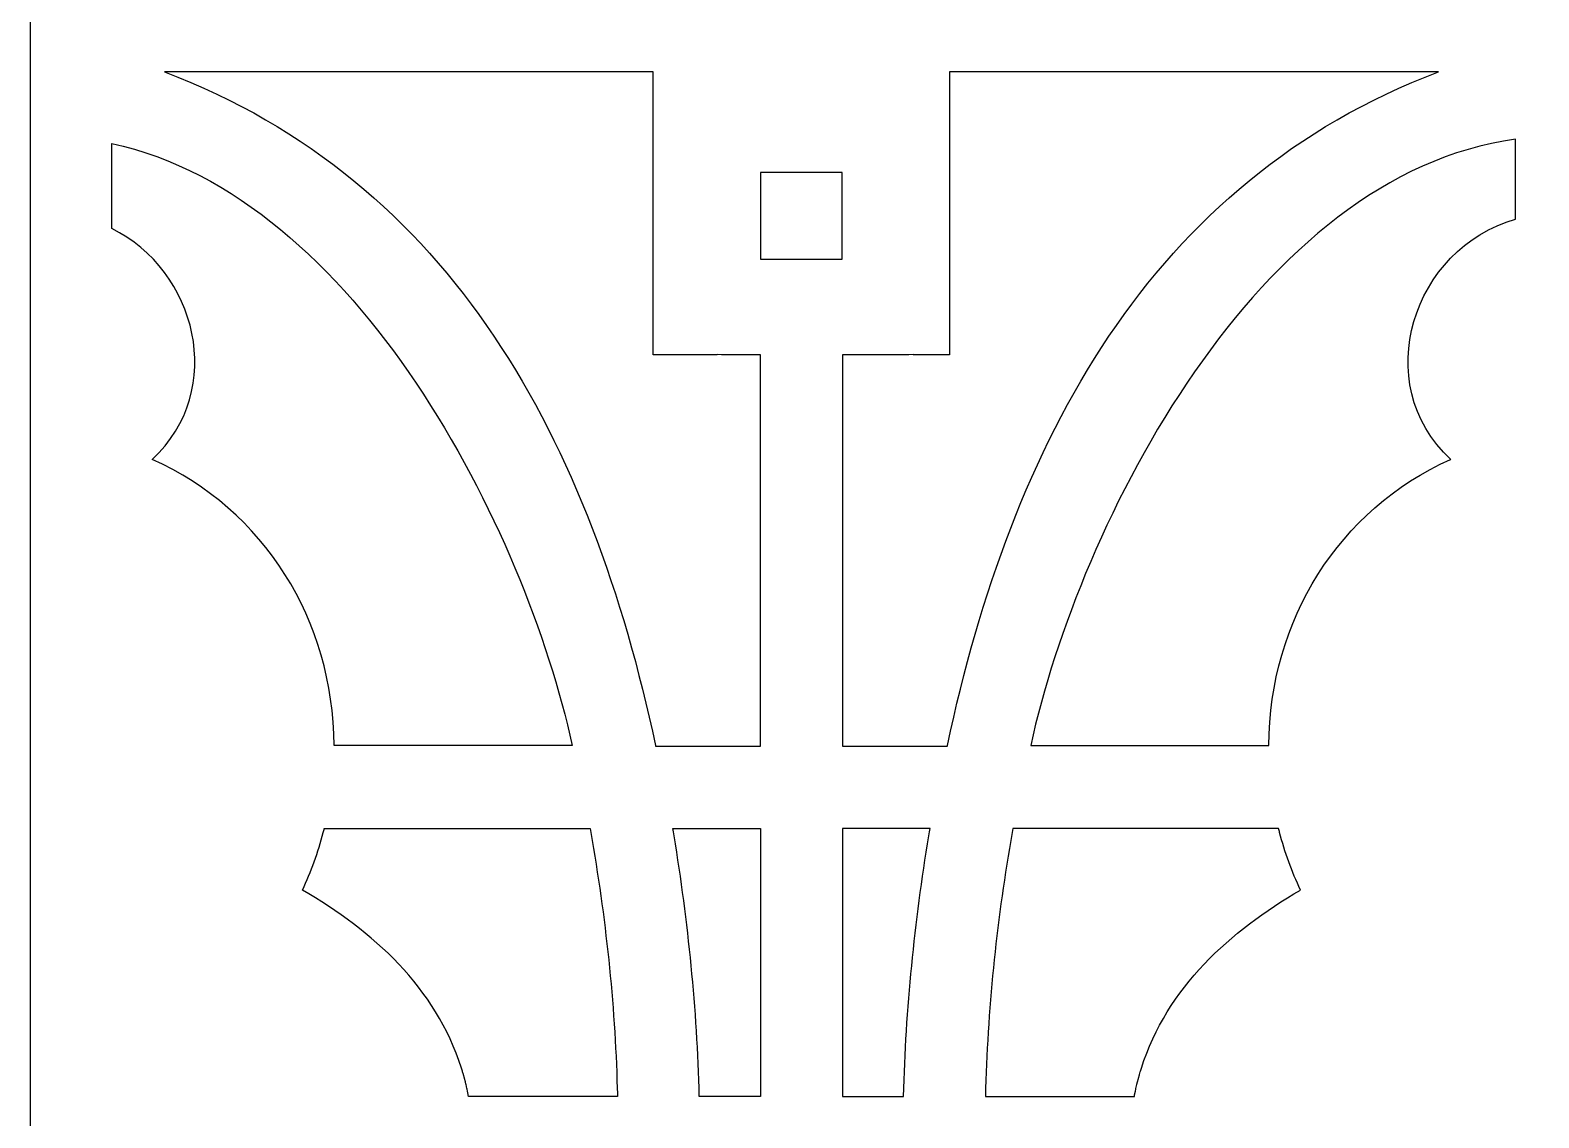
# Model space of a CAD drawing. Header units: centimetres. Extents: x -2.26 to 2.26, y -4.33 to 4.33.
# Drawn here: x -2.265 to -0.767, y -3.279 to -2.199 of the extents above; entities that cross this region are included whole.
import ezdxf

# ---------------------------------------------------------------- set-up
doc = ezdxf.new("R2010")
doc.units = ezdxf.units.CM
doc.header["$MEASUREMENT"] = 0
doc.layers.add('Layer 1', color=7, linetype='Continuous')

msp = doc.modelspace()

# ---------------------------------------------------------------- linework, layer by layer
at = {"layer": 'Layer 1', "color": 177}
for points, knots in [([(-2.26469, 4.33143), (-2.26469, 4.33143), (-2.18371, 4.33143), (-2.18371, 4.33143), (-2.18371, 4.33143), (-2.18371, 4.33143), (2.18371, 4.33143), (2.18371, 4.33143), (2.18371, 4.33143), (2.18371, 4.33143), (2.26469, 4.33143), (2.26469, 4.33143), (2.26469, 4.33143), (2.26469, 4.33143), (2.26469, 4.24955), (2.26469, 4.24955), (2.26469, 4.24955), (2.26469, 4.24955), (2.26469, -4.24954), (2.26469, -4.24954), (2.26469, -4.24954), (2.26469, -4.24954), (2.26469, -4.33143), (2.26469, -4.33143), (2.26469, -4.33143), (2.26469, -4.33143), (2.18371, -4.33143), (2.18371, -4.33143), (2.18371, -4.33143), (2.18371, -4.33143), (-2.18371, -4.33143), (-2.18371, -4.33143), (-2.18371, -4.33143), (-2.18371, -4.33143), (-2.26469, -4.33143), (-2.26469, -4.33143), (-2.26469, -4.33143), (-2.26469, -4.33143), (-2.26469, -4.24954), (-2.26469, -4.24954), (-2.26469, -4.24954), (-2.26469, -4.24954), (-2.26469, 4.24955), (-2.26469, 4.24955), (-2.26469, 4.24955), (-2.26469, 4.24955), (-2.26469, 4.33143), (-2.26469, 4.33143)], [0, 0, 0, 0, 0.0769231, 0.0769231, 0.0769231, 0.0769231, 0.1538462, 0.1538462, 0.1538462, 0.1538462, 0.2307692, 0.2307692, 0.2307692, 0.2307692, 0.3076923, 0.3076923, 0.3076923, 0.3076923, 0.3846154, 0.3846154, 0.3846154, 0.3846154, 0.4615385, 0.4615385, 0.4615385, 0.4615385, 0.5384615, 0.5384615, 0.5384615, 0.5384615, 0.6153846, 0.6153846, 0.6153846, 0.6153846, 0.6923077, 0.6923077, 0.6923077, 0.6923077, 0.7692308, 0.7692308, 0.7692308, 0.7692308, 0.8461538, 0.8461538, 0.8461538, 0.8461538, 1, 1, 1, 1]), ([(-2.13148, -2.24059), (-2.13148, -2.24059), (-1.64613, -2.24059), (-1.64613, -2.24059), (-1.64613, -2.24059), (-1.64613, -2.24059), (-1.64613, -2.52066), (-1.64613, -2.52066), (-1.64613, -2.52066), (-1.64613, -2.52066), (-1.64611, -2.52066), (-1.64611, -2.52066), (-1.64611, -2.52066), (-1.64611, -2.52066), (-1.64611, -2.52141), (-1.64611, -2.52141), (-1.64611, -2.52141), (-1.64611, -2.52141), (-1.64182, -2.52141), (-1.64182, -2.52141), (-1.64182, -2.52141), (-1.64182, -2.52141), (-1.64159, -2.52141), (-1.64159, -2.52141), (-1.64159, -2.52141), (-1.64159, -2.52141), (-1.63731, -2.5214), (-1.63731, -2.5214), (-1.63731, -2.5214), (-1.63731, -2.5214), (-1.63708, -2.5214), (-1.63708, -2.5214), (-1.63708, -2.5214), (-1.63708, -2.5214), (-1.6328, -2.52141), (-1.6328, -2.52141), (-1.6328, -2.52141), (-1.6328, -2.52141), (-1.63255, -2.52141), (-1.63255, -2.52141), (-1.63255, -2.52141), (-1.63255, -2.52141), (-1.62826, -2.52141), (-1.62826, -2.52141), (-1.62826, -2.52141), (-1.62826, -2.52141), (-1.62801, -2.52141), (-1.62801, -2.52141), (-1.62801, -2.52141), (-1.62801, -2.52141), (-1.62374, -2.52141), (-1.62374, -2.52141), (-1.62374, -2.52141), (-1.62374, -2.52141), (-1.6235, -2.52141), (-1.6235, -2.52141), (-1.6235, -2.52141), (-1.6235, -2.52141), (-1.61921, -2.52141), (-1.61921, -2.52141), (-1.61921, -2.52141), (-1.61921, -2.52141), (-1.61896, -2.52141), (-1.61896, -2.52141), (-1.61896, -2.52141), (-1.61896, -2.52141), (-1.61467, -2.52141), (-1.61467, -2.52141), (-1.61467, -2.52141), (-1.61467, -2.52141), (-1.61444, -2.52141), (-1.61444, -2.52141), (-1.61444, -2.52141), (-1.61444, -2.52141), (-1.61015, -2.52141), (-1.61015, -2.52141), (-1.61015, -2.52141), (-1.61015, -2.52141), (-1.60989, -2.52141), (-1.60989, -2.52141), (-1.60989, -2.52141), (-1.60989, -2.52141), (-1.60561, -2.52141), (-1.60561, -2.52141), (-1.60561, -2.52141), (-1.60561, -2.52141), (-1.60537, -2.52141), (-1.60537, -2.52141), (-1.60537, -2.52141), (-1.60537, -2.52141), (-1.6011, -2.52141), (-1.6011, -2.52141), (-1.6011, -2.52141), (-1.6011, -2.52141), (-1.60084, -2.52141), (-1.60084, -2.52141), (-1.60084, -2.52141), (-1.60084, -2.52141), (-1.59656, -2.52141), (-1.59656, -2.52141), (-1.59656, -2.52141), (-1.59656, -2.52141), (-1.59633, -2.52141), (-1.59633, -2.52141), (-1.59633, -2.52141), (-1.59633, -2.52141), (-1.59203, -2.52141), (-1.59203, -2.52141), (-1.59203, -2.52141), (-1.59203, -2.52141), (-1.59177, -2.52141), (-1.59177, -2.52141), (-1.59177, -2.52141), (-1.59177, -2.52141), (-1.58748, -2.52141), (-1.58748, -2.52141), (-1.58748, -2.52141), (-1.58748, -2.52141), (-1.58726, -2.52141), (-1.58726, -2.52141), (-1.58726, -2.52141), (-1.58726, -2.52141), (-1.58297, -2.52141), (-1.58297, -2.52141), (-1.58297, -2.52141), (-1.58297, -2.52141), (-1.58272, -2.52138), (-1.58272, -2.52138), (-1.58272, -2.52138), (-1.58272, -2.52138), (-1.57843, -2.52141), (-1.57843, -2.52141), (-1.57843, -2.52141), (-1.57843, -2.52141), (-1.5782, -2.52141), (-1.5782, -2.52141), (-1.5782, -2.52141), (-1.5782, -2.52141), (-1.57391, -2.52141), (-1.57391, -2.52141), (-1.57391, -2.52141), (-1.57391, -2.52141), (-1.57366, -2.52141), (-1.57366, -2.52141), (-1.57366, -2.52141), (-1.57366, -2.52141), (-1.56937, -2.52141), (-1.56937, -2.52141), (-1.56937, -2.52141), (-1.56937, -2.52141), (-1.56914, -2.52143), (-1.56914, -2.52143), (-1.56914, -2.52143), (-1.56914, -2.52143), (-1.56485, -2.52141), (-1.56485, -2.52141), (-1.56485, -2.52141), (-1.56485, -2.52141), (-1.56462, -2.52141), (-1.56462, -2.52141), (-1.56462, -2.52141), (-1.56462, -2.52141), (-1.56034, -2.52141), (-1.56034, -2.52141), (-1.56034, -2.52141), (-1.56034, -2.52141), (-1.5601, -2.52141), (-1.5601, -2.52141), (-1.5601, -2.52141), (-1.5601, -2.52141), (-1.55582, -2.52141), (-1.55582, -2.52141), (-1.55582, -2.52141), (-1.55582, -2.52141), (-1.55556, -2.52141), (-1.55556, -2.52141), (-1.55556, -2.52141), (-1.55556, -2.52141), (-1.55128, -2.52141), (-1.55128, -2.52141), (-1.55128, -2.52141), (-1.55128, -2.52141), (-1.55105, -2.52141), (-1.55105, -2.52141), (-1.55105, -2.52141), (-1.55105, -2.52141), (-1.54676, -2.52141), (-1.54676, -2.52141), (-1.54676, -2.52141), (-1.54676, -2.52141), (-1.54651, -2.52141), (-1.54651, -2.52141), (-1.54651, -2.52141), (-1.54651, -2.52141), (-1.5422, -2.52141), (-1.5422, -2.52141), (-1.5422, -2.52141), (-1.5422, -2.52141), (-1.54198, -2.5214), (-1.54198, -2.5214), (-1.54198, -2.5214), (-1.54198, -2.5214), (-1.53965, -2.52141), (-1.53965, -2.52141), (-1.53965, -2.52141), (-1.53965, -2.52141), (-1.53965, -2.90996), (-1.53965, -2.90996), (-1.53965, -2.90996), (-1.53965, -2.90996), (-1.64381, -2.90996), (-1.64381, -2.90996), (-1.64381, -2.90996), (-1.64381, -2.90996), (-1.64381, -2.90996), (-1.64381, -2.90996), (-1.64381, -2.90996), (-1.64381, -2.90996), (-1.64389, -2.90971), (-1.64389, -2.90971), (-1.64389, -2.90971), (-1.64389, -2.90971), (-1.64389, -2.90971), (-1.64389, -2.90971), (-1.64389, -2.90971), (-1.64389, -2.90971), (-1.64392, -2.90947), (-1.64392, -2.90947), (-1.64392, -2.90947), (-1.64392, -2.90947), (-1.64393, -2.90947), (-1.64393, -2.90947), (-1.64393, -2.90947), (-1.64393, -2.90947), (-1.644, -2.90922), (-1.644, -2.90922), (-1.644, -2.90922), (-1.70772, -2.60941), (-1.84525, -2.34909), (-2.13148, -2.24059)], [0, 0, 0, 0, 0.0163934, 0.0163934, 0.0163934, 0.0163934, 0.0327869, 0.0327869, 0.0327869, 0.0327869, 0.0491803, 0.0491803, 0.0491803, 0.0491803, 0.0655738, 0.0655738, 0.0655738, 0.0655738, 0.0819672, 0.0819672, 0.0819672, 0.0819672, 0.0983607, 0.0983607, 0.0983607, 0.0983607, 0.1147541, 0.1147541, 0.1147541, 0.1147541, 0.1311475, 0.1311475, 0.1311475, 0.1311475, 0.147541, 0.147541, 0.147541, 0.147541, 0.1639344, 0.1639344, 0.1639344, 0.1639344, 0.1803279, 0.1803279, 0.1803279, 0.1803279, 0.1967213, 0.1967213, 0.1967213, 0.1967213, 0.2131148, 0.2131148, 0.2131148, 0.2131148, 0.2295082, 0.2295082, 0.2295082, 0.2295082, 0.2459016, 0.2459016, 0.2459016, 0.2459016, 0.2622951, 0.2622951, 0.2622951, 0.2622951, 0.2786885, 0.2786885, 0.2786885, 0.2786885, 0.295082, 0.295082, 0.295082, 0.295082, 0.3114754, 0.3114754, 0.3114754, 0.3114754, 0.3278689, 0.3278689, 0.3278689, 0.3278689, 0.3442623, 0.3442623, 0.3442623, 0.3442623, 0.3606557, 0.3606557, 0.3606557, 0.3606557, 0.3770492, 0.3770492, 0.3770492, 0.3770492, 0.3934426, 0.3934426, 0.3934426, 0.3934426, 0.4098361, 0.4098361, 0.4098361, 0.4098361, 0.4262295, 0.4262295, 0.4262295, 0.4262295, 0.442623, 0.442623, 0.442623, 0.442623, 0.4590164, 0.4590164, 0.4590164, 0.4590164, 0.4754098, 0.4754098, 0.4754098, 0.4754098, 0.4918033, 0.4918033, 0.4918033, 0.4918033, 0.5081967, 0.5081967, 0.5081967, 0.5081967, 0.5245902, 0.5245902, 0.5245902, 0.5245902, 0.5409836, 0.5409836, 0.5409836, 0.5409836, 0.557377, 0.557377, 0.557377, 0.557377, 0.5737705, 0.5737705, 0.5737705, 0.5737705, 0.5901639, 0.5901639, 0.5901639, 0.5901639, 0.6065574, 0.6065574, 0.6065574, 0.6065574, 0.6229508, 0.6229508, 0.6229508, 0.6229508, 0.6393443, 0.6393443, 0.6393443, 0.6393443, 0.6557377, 0.6557377, 0.6557377, 0.6557377, 0.6721311, 0.6721311, 0.6721311, 0.6721311, 0.6885246, 0.6885246, 0.6885246, 0.6885246, 0.704918, 0.704918, 0.704918, 0.704918, 0.7213115, 0.7213115, 0.7213115, 0.7213115, 0.7377049, 0.7377049, 0.7377049, 0.7377049, 0.7540984, 0.7540984, 0.7540984, 0.7540984, 0.7704918, 0.7704918, 0.7704918, 0.7704918, 0.7868852, 0.7868852, 0.7868852, 0.7868852, 0.8032787, 0.8032787, 0.8032787, 0.8032787, 0.8196721, 0.8196721, 0.8196721, 0.8196721, 0.8360656, 0.8360656, 0.8360656, 0.8360656, 0.852459, 0.852459, 0.852459, 0.852459, 0.8688525, 0.8688525, 0.8688525, 0.8688525, 0.8852459, 0.8852459, 0.8852459, 0.8852459, 0.9016393, 0.9016393, 0.9016393, 0.9016393, 0.9180328, 0.9180328, 0.9180328, 0.9180328, 0.9344262, 0.9344262, 0.9344262, 0.9344262, 0.9508197, 0.9508197, 0.9508197, 0.9508197, 0.9672131, 0.9672131, 0.9672131, 0.9672131, 1, 1, 1, 1]), ([(-1.45845, -2.52141), (-1.45845, -2.52141), (-1.45617, -2.52141), (-1.45617, -2.52141), (-1.45617, -2.52141), (-1.45617, -2.52141), (-1.45591, -2.52141), (-1.45591, -2.52141), (-1.45591, -2.52141), (-1.45591, -2.52141), (-1.45163, -2.52143), (-1.45163, -2.52143), (-1.45163, -2.52143), (-1.45163, -2.52143), (-1.45139, -2.52143), (-1.45139, -2.52143), (-1.45139, -2.52143), (-1.45139, -2.52143), (-1.44711, -2.52141), (-1.44711, -2.52141), (-1.44711, -2.52141), (-1.44711, -2.52141), (-1.44685, -2.52141), (-1.44685, -2.52141), (-1.44685, -2.52141), (-1.44685, -2.52141), (-1.44256, -2.52141), (-1.44256, -2.52141), (-1.44256, -2.52141), (-1.44256, -2.52141), (-1.44233, -2.52141), (-1.44233, -2.52141), (-1.44233, -2.52141), (-1.44233, -2.52141), (-1.43804, -2.52141), (-1.43804, -2.52141), (-1.43804, -2.52141), (-1.43804, -2.52141), (-1.43779, -2.52141), (-1.43779, -2.52141), (-1.43779, -2.52141), (-1.43779, -2.52141), (-1.4335, -2.52141), (-1.4335, -2.52141), (-1.4335, -2.52141), (-1.4335, -2.52141), (-1.43327, -2.52141), (-1.43327, -2.52141), (-1.43327, -2.52141), (-1.43327, -2.52141), (-1.42898, -2.52141), (-1.42898, -2.52141), (-1.42898, -2.52141), (-1.42898, -2.52141), (-1.42873, -2.52141), (-1.42873, -2.52141), (-1.42873, -2.52141), (-1.42873, -2.52141), (-1.42444, -2.52141), (-1.42444, -2.52141), (-1.42444, -2.52141), (-1.42444, -2.52141), (-1.42421, -2.52141), (-1.42421, -2.52141), (-1.42421, -2.52141), (-1.42421, -2.52141), (-1.41992, -2.52141), (-1.41992, -2.52141), (-1.41992, -2.52141), (-1.41992, -2.52141), (-1.41969, -2.52143), (-1.41969, -2.52143), (-1.41969, -2.52143), (-1.41969, -2.52143), (-1.41541, -2.52141), (-1.41541, -2.52141), (-1.41541, -2.52141), (-1.41541, -2.52141), (-1.41517, -2.52141), (-1.41517, -2.52141), (-1.41517, -2.52141), (-1.41517, -2.52141), (-1.41089, -2.52141), (-1.41089, -2.52141), (-1.41089, -2.52141), (-1.41089, -2.52141), (-1.41062, -2.52141), (-1.41062, -2.52141), (-1.41062, -2.52141), (-1.41062, -2.52141), (-1.40634, -2.52141), (-1.40634, -2.52141), (-1.40634, -2.52141), (-1.40634, -2.52141), (-1.40611, -2.52141), (-1.40611, -2.52141), (-1.40611, -2.52141), (-1.40611, -2.52141), (-1.40183, -2.52141), (-1.40183, -2.52141), (-1.40183, -2.52141), (-1.40183, -2.52141), (-1.40156, -2.52141), (-1.40156, -2.52141), (-1.40156, -2.52141), (-1.40156, -2.52141), (-1.39728, -2.52141), (-1.39728, -2.52141), (-1.39728, -2.52141), (-1.39728, -2.52141), (-1.39704, -2.52141), (-1.39704, -2.52141), (-1.39704, -2.52141), (-1.39704, -2.52141), (-1.39276, -2.52141), (-1.39276, -2.52141), (-1.39276, -2.52141), (-1.39276, -2.52141), (-1.39251, -2.52141), (-1.39251, -2.52141), (-1.39251, -2.52141), (-1.39251, -2.52141), (-1.38822, -2.52139), (-1.38822, -2.52139), (-1.38822, -2.52139), (-1.38822, -2.52139), (-1.38799, -2.52141), (-1.38799, -2.52141), (-1.38799, -2.52141), (-1.38799, -2.52141), (-1.3837, -2.52141), (-1.3837, -2.52141), (-1.3837, -2.52141), (-1.3837, -2.52141), (-1.38344, -2.52141), (-1.38344, -2.52141), (-1.38344, -2.52141), (-1.38344, -2.52141), (-1.37917, -2.52141), (-1.37917, -2.52141), (-1.37917, -2.52141), (-1.37917, -2.52141), (-1.37893, -2.52141), (-1.37893, -2.52141), (-1.37893, -2.52141), (-1.37893, -2.52141), (-1.37464, -2.52144), (-1.37464, -2.52144), (-1.37464, -2.52144), (-1.37464, -2.52144), (-1.37438, -2.52141), (-1.37438, -2.52141), (-1.37438, -2.52141), (-1.37438, -2.52141), (-1.3701, -2.52141), (-1.3701, -2.52141), (-1.3701, -2.52141), (-1.3701, -2.52141), (-1.36987, -2.52143), (-1.36987, -2.52143), (-1.36987, -2.52143), (-1.36987, -2.52143), (-1.36558, -2.52141), (-1.36558, -2.52141), (-1.36558, -2.52141), (-1.36558, -2.52141), (-1.36532, -2.52141), (-1.36532, -2.52141), (-1.36532, -2.52141), (-1.36532, -2.52141), (-1.36104, -2.52141), (-1.36104, -2.52141), (-1.36104, -2.52141), (-1.36104, -2.52141), (-1.3608, -2.52141), (-1.3608, -2.52141), (-1.3608, -2.52141), (-1.3608, -2.52141), (-1.35652, -2.52141), (-1.35652, -2.52141), (-1.35652, -2.52141), (-1.35652, -2.52141), (-1.35626, -2.52141), (-1.35626, -2.52141), (-1.35626, -2.52141), (-1.35626, -2.52141), (-1.35197, -2.52141), (-1.35197, -2.52141), (-1.35197, -2.52141), (-1.35197, -2.52141), (-1.35197, -2.52066), (-1.35197, -2.52066), (-1.35197, -2.52066), (-1.35197, -2.52066), (-1.35197, -2.24059), (-1.35197, -2.24059), (-1.35197, -2.24059), (-1.35197, -2.24059), (-0.86662, -2.24059), (-0.86662, -2.24059), (-0.86662, -2.24059), (-1.15287, -2.34909), (-1.29038, -2.60941), (-1.35411, -2.90922), (-1.35411, -2.90922), (-1.35411, -2.90922), (-1.35417, -2.90947), (-1.35417, -2.90947), (-1.35417, -2.90947), (-1.35417, -2.90947), (-1.35417, -2.90947), (-1.35417, -2.90947), (-1.35417, -2.90947), (-1.35417, -2.90947), (-1.35422, -2.90971), (-1.35422, -2.90971), (-1.35422, -2.90971), (-1.35422, -2.90971), (-1.35423, -2.90971), (-1.35423, -2.90971), (-1.35423, -2.90971), (-1.35423, -2.90971), (-1.35429, -2.90996), (-1.35429, -2.90996), (-1.35429, -2.90996), (-1.35429, -2.90996), (-1.3543, -2.90996), (-1.3543, -2.90996), (-1.3543, -2.90996), (-1.3543, -2.90996), (-1.45845, -2.90996), (-1.45845, -2.90996), (-1.45845, -2.90996), (-1.45845, -2.90996), (-1.45845, -2.52141), (-1.45845, -2.52141)], [0, 0, 0, 0, 0.0166667, 0.0166667, 0.0166667, 0.0166667, 0.0333333, 0.0333333, 0.0333333, 0.0333333, 0.05, 0.05, 0.05, 0.05, 0.0666667, 0.0666667, 0.0666667, 0.0666667, 0.0833333, 0.0833333, 0.0833333, 0.0833333, 0.1, 0.1, 0.1, 0.1, 0.1166667, 0.1166667, 0.1166667, 0.1166667, 0.1333333, 0.1333333, 0.1333333, 0.1333333, 0.15, 0.15, 0.15, 0.15, 0.1666667, 0.1666667, 0.1666667, 0.1666667, 0.1833333, 0.1833333, 0.1833333, 0.1833333, 0.2, 0.2, 0.2, 0.2, 0.2166667, 0.2166667, 0.2166667, 0.2166667, 0.2333333, 0.2333333, 0.2333333, 0.2333333, 0.25, 0.25, 0.25, 0.25, 0.2666667, 0.2666667, 0.2666667, 0.2666667, 0.2833333, 0.2833333, 0.2833333, 0.2833333, 0.3, 0.3, 0.3, 0.3, 0.3166667, 0.3166667, 0.3166667, 0.3166667, 0.3333333, 0.3333333, 0.3333333, 0.3333333, 0.35, 0.35, 0.35, 0.35, 0.3666667, 0.3666667, 0.3666667, 0.3666667, 0.3833333, 0.3833333, 0.3833333, 0.3833333, 0.4, 0.4, 0.4, 0.4, 0.4166667, 0.4166667, 0.4166667, 0.4166667, 0.4333333, 0.4333333, 0.4333333, 0.4333333, 0.45, 0.45, 0.45, 0.45, 0.4666667, 0.4666667, 0.4666667, 0.4666667, 0.4833333, 0.4833333, 0.4833333, 0.4833333, 0.5, 0.5, 0.5, 0.5, 0.5166667, 0.5166667, 0.5166667, 0.5166667, 0.5333333, 0.5333333, 0.5333333, 0.5333333, 0.55, 0.55, 0.55, 0.55, 0.5666667, 0.5666667, 0.5666667, 0.5666667, 0.5833333, 0.5833333, 0.5833333, 0.5833333, 0.6, 0.6, 0.6, 0.6, 0.6166667, 0.6166667, 0.6166667, 0.6166667, 0.6333333, 0.6333333, 0.6333333, 0.6333333, 0.65, 0.65, 0.65, 0.65, 0.6666667, 0.6666667, 0.6666667, 0.6666667, 0.6833333, 0.6833333, 0.6833333, 0.6833333, 0.7, 0.7, 0.7, 0.7, 0.7166667, 0.7166667, 0.7166667, 0.7166667, 0.7333333, 0.7333333, 0.7333333, 0.7333333, 0.75, 0.75, 0.75, 0.75, 0.7666667, 0.7666667, 0.7666667, 0.7666667, 0.7833333, 0.7833333, 0.7833333, 0.7833333, 0.8, 0.8, 0.8, 0.8, 0.8166667, 0.8166667, 0.8166667, 0.8166667, 0.8333333, 0.8333333, 0.8333333, 0.8333333, 0.85, 0.85, 0.85, 0.85, 0.8666667, 0.8666667, 0.8666667, 0.8666667, 0.8833333, 0.8833333, 0.8833333, 0.8833333, 0.9, 0.9, 0.9, 0.9, 0.9166667, 0.9166667, 0.9166667, 0.9166667, 0.9333333, 0.9333333, 0.9333333, 0.9333333, 0.95, 0.95, 0.95, 0.95, 0.9666667, 0.9666667, 0.9666667, 0.9666667, 1, 1, 1, 1]), ([(-2.18371, -2.31179), (-2.18371, -2.31179), (-2.18371, -2.39624), (-2.18371, -2.39624), (-2.18371, -2.39624), (-2.09968, -2.43742), (-2.0689, -2.55617), (-2.14351, -2.6253), (-2.14351, -2.6253), (-2.14351, -2.6253), (-2.1435, -2.6253), (-2.1435, -2.6253), (-2.1435, -2.6253), (-2.03202, -2.67533), (-1.96385, -2.78523), (-1.96303, -2.90922), (-1.96303, -2.90922), (-1.96303, -2.90922), (-1.72662, -2.90922), (-1.72662, -2.90922), (-1.72662, -2.90922), (-1.7734, -2.69506), (-1.94047, -2.36407), (-2.18371, -2.31179)], [0, 0, 0, 0, 0.1428571, 0.1428571, 0.1428571, 0.1428571, 0.2857143, 0.2857143, 0.2857143, 0.2857143, 0.4285714, 0.4285714, 0.4285714, 0.4285714, 0.5714286, 0.5714286, 0.5714286, 0.5714286, 0.7142857, 0.7142857, 0.7142857, 0.7142857, 1, 1, 1, 1]), ([(-1.27148, -2.90922), (-1.22316, -2.68802), (-1.0465, -2.34216), (-0.79013, -2.30755), (-0.79013, -2.30755), (-0.79013, -2.30755), (-0.79014, -2.387), (-0.79014, -2.387), (-0.79014, -2.387), (-0.89194, -2.41535), (-0.936, -2.54988), (-0.85459, -2.62529), (-0.85459, -2.62529), (-0.85459, -2.62529), (-0.85462, -2.6253), (-0.85462, -2.6253), (-0.85462, -2.6253), (-0.96607, -2.67533), (-1.03425, -2.78525), (-1.03507, -2.90922), (-1.03507, -2.90922), (-1.03507, -2.90922), (-1.27148, -2.90922), (-1.27148, -2.90922)], [0, 0, 0, 0, 0.1428571, 0.1428571, 0.1428571, 0.1428571, 0.2857143, 0.2857143, 0.2857143, 0.2857143, 0.4285714, 0.4285714, 0.4285714, 0.4285714, 0.5714286, 0.5714286, 0.5714286, 0.5714286, 0.7142857, 0.7142857, 0.7142857, 0.7142857, 1, 1, 1, 1]), ([(-1.4585, -2.34063), (-1.4585, -2.34063), (-1.4585, -2.42644), (-1.4585, -2.42644), (-1.4585, -2.42644), (-1.4585, -2.42644), (-1.53961, -2.42644), (-1.53961, -2.42644), (-1.53961, -2.42644), (-1.53961, -2.42644), (-1.53961, -2.34063), (-1.53961, -2.34063), (-1.53961, -2.34063), (-1.53961, -2.34063), (-1.4585, -2.34063), (-1.4585, -2.34063)], [0, 0, 0, 0, 0.2, 0.2, 0.2, 0.2, 0.4, 0.4, 0.4, 0.4, 0.6, 0.6, 0.6, 0.6, 1, 1, 1, 1]), ([(-1.99447, -3.0528), (-1.9245, -3.09339), (-1.86218, -3.14937), (-1.83653, -3.22959), (-1.83653, -3.22959), (-1.83653, -3.22959), (-1.83652, -3.22959), (-1.83652, -3.22959), (-1.83652, -3.22959), (-1.83652, -3.22959), (-1.83623, -3.23051), (-1.83623, -3.23051), (-1.83623, -3.23051), (-1.83623, -3.23051), (-1.83622, -3.23051), (-1.83622, -3.23051), (-1.83622, -3.23051), (-1.83622, -3.23051), (-1.83555, -3.23279), (-1.83555, -3.23279), (-1.83555, -3.23279), (-1.83555, -3.23279), (-1.83554, -3.23279), (-1.83554, -3.23279), (-1.83554, -3.23279), (-1.83554, -3.23279), (-1.83541, -3.23322), (-1.83541, -3.23322), (-1.83541, -3.23322), (-1.83541, -3.23322), (-1.8354, -3.23322), (-1.8354, -3.23322), (-1.8354, -3.23322), (-1.8354, -3.23322), (-1.83539, -3.23327), (-1.83539, -3.23327), (-1.83539, -3.23327), (-1.83539, -3.23327), (-1.83538, -3.23327), (-1.83538, -3.23327), (-1.83538, -3.23327), (-1.83538, -3.23327), (-1.83461, -3.23599), (-1.83461, -3.23599), (-1.83461, -3.23599), (-1.83461, -3.23599), (-1.83461, -3.23599), (-1.83461, -3.23599), (-1.83461, -3.23599), (-1.83461, -3.23599), (-1.8345, -3.23638), (-1.8345, -3.23638), (-1.8345, -3.23638), (-1.8345, -3.23638), (-1.83449, -3.23638), (-1.83449, -3.23638), (-1.83449, -3.23638), (-1.83449, -3.23638), (-1.83366, -3.23941), (-1.83366, -3.23941), (-1.83366, -3.23941), (-1.83366, -3.23941), (-1.83366, -3.23941), (-1.83366, -3.23941), (-1.83366, -3.23941), (-1.83366, -3.23941), (-1.83358, -3.23976), (-1.83358, -3.23976), (-1.83358, -3.23976), (-1.83358, -3.23976), (-1.83357, -3.23976), (-1.83357, -3.23976), (-1.83357, -3.23976), (-1.83357, -3.23976), (-1.83268, -3.24318), (-1.83268, -3.24318), (-1.83268, -3.24318), (-1.83268, -3.24318), (-1.83267, -3.24318), (-1.83267, -3.24318), (-1.83267, -3.24318), (-1.83267, -3.24318), (-1.83266, -3.24325), (-1.83266, -3.24325), (-1.83266, -3.24325), (-1.83266, -3.24325), (-1.83266, -3.24325), (-1.83266, -3.24325), (-1.83266, -3.24325), (-1.83266, -3.24325), (-1.83212, -3.24548), (-1.83212, -3.24548), (-1.83212, -3.24548), (-1.83212, -3.24548), (-1.83211, -3.24548), (-1.83211, -3.24548), (-1.83211, -3.24548), (-1.83211, -3.24548), (-1.83202, -3.24591), (-1.83202, -3.24591), (-1.83202, -3.24591), (-1.83202, -3.24591), (-1.83201, -3.24591), (-1.83201, -3.24591), (-1.83201, -3.24591), (-1.83201, -3.24591), (-1.83113, -3.24979), (-1.83113, -3.24979), (-1.83113, -3.24979), (-1.83113, -3.24979), (-1.83112, -3.24979), (-1.83112, -3.24979), (-1.83112, -3.24979), (-1.83112, -3.24979), (-1.83104, -3.2502), (-1.83104, -3.2502), (-1.83104, -3.2502), (-1.83104, -3.2502), (-1.83103, -3.2502), (-1.83103, -3.2502), (-1.83103, -3.2502), (-1.83103, -3.2502), (-1.83047, -3.25277), (-1.83047, -3.25277), (-1.83047, -3.25277), (-1.83047, -3.25277), (-1.83047, -3.25277), (-1.83047, -3.25277), (-1.83047, -3.25277), (-1.83047, -3.25277), (-1.83042, -3.25318), (-1.83042, -3.25318), (-1.83042, -3.25318), (-1.83042, -3.25318), (-1.83041, -3.25318), (-1.83041, -3.25318), (-1.83041, -3.25318), (-1.83041, -3.25318), (-1.83031, -3.25368), (-1.83031, -3.25368), (-1.83031, -3.25368), (-1.83031, -3.25368), (-1.8303, -3.25368), (-1.8303, -3.25368), (-1.8303, -3.25368), (-1.8303, -3.25368), (-1.82983, -3.25621), (-1.82983, -3.25621), (-1.82983, -3.25621), (-1.82983, -3.25621), (-1.8298, -3.2562), (-1.8298, -3.2562), (-1.8298, -3.2562), (-1.8298, -3.2562), (-1.82955, -3.25761), (-1.82955, -3.25761), (-1.82955, -3.25761), (-1.82955, -3.25761), (-1.82955, -3.25761), (-1.82955, -3.25761), (-1.82955, -3.25761), (-1.82955, -3.25761), (-1.82953, -3.25761), (-1.82953, -3.25761), (-1.82953, -3.25761), (-1.82953, -3.25761), (-1.68171, -3.25762), (-1.68171, -3.25762), (-1.68171, -3.25762), (-1.68171, -3.25762), (-1.6818, -3.25403), (-1.6818, -3.25403), (-1.6818, -3.25403), (-1.6818, -3.25403), (-1.6818, -3.25403), (-1.6818, -3.25403), (-1.6818, -3.25403), (-1.6818, -3.25403), (-1.68181, -3.25403), (-1.68181, -3.25403), (-1.68181, -3.25403), (-1.68181, -3.25403), (-1.68181, -3.25402), (-1.68181, -3.25402), (-1.68181, -3.25402), (-1.68181, -3.25402), (-1.68191, -3.24969), (-1.68191, -3.24969), (-1.68191, -3.24969), (-1.68191, -3.24969), (-1.68192, -3.24969), (-1.68192, -3.24969), (-1.68192, -3.24969), (-1.68192, -3.24969), (-1.68192, -3.24969), (-1.68192, -3.24969), (-1.68192, -3.24969), (-1.68192, -3.24969), (-1.68192, -3.24968), (-1.68192, -3.24968), (-1.68192, -3.24968), (-1.68429, -3.1644), (-1.69349, -3.0793), (-1.70816, -2.99582), (-1.70816, -2.99582), (-1.70816, -2.99582), (-1.70817, -2.99582), (-1.70817, -2.99582), (-1.70817, -2.99582), (-1.70817, -2.99582), (-1.70818, -2.99582), (-1.70818, -2.99582), (-1.70818, -2.99582), (-1.70818, -2.99582), (-1.70818, -2.99582), (-1.70818, -2.99582), (-1.70818, -2.99582), (-1.70818, -2.99582), (-1.70887, -2.99184), (-1.70887, -2.99184), (-1.70887, -2.99184), (-1.70887, -2.99184), (-1.70888, -2.99183), (-1.70888, -2.99183), (-1.70888, -2.99183), (-1.70888, -2.99183), (-1.7089, -2.99184), (-1.7089, -2.99184), (-1.7089, -2.99184), (-1.7089, -2.99184), (-1.70891, -2.99184), (-1.70891, -2.99184), (-1.70891, -2.99184), (-1.70891, -2.99184), (-1.97269, -2.99183), (-1.97269, -2.99183), (-1.97269, -2.99183), (-1.97269, -2.99183), (-1.9727, -2.99184), (-1.9727, -2.99184), (-1.9727, -2.99184), (-1.9727, -2.99184), (-1.97295, -2.99284), (-1.97295, -2.99284), (-1.97295, -2.99284), (-1.97295, -2.99284), (-1.97296, -2.99285), (-1.97296, -2.99285), (-1.97296, -2.99285), (-1.97296, -2.99285), (-1.97319, -2.99385), (-1.97319, -2.99385), (-1.97319, -2.99385), (-1.97319, -2.99385), (-1.9732, -2.99385), (-1.9732, -2.99385), (-1.9732, -2.99385), (-1.9732, -2.99385), (-1.97346, -2.99485), (-1.97346, -2.99485), (-1.97346, -2.99485), (-1.97346, -2.99485), (-1.97347, -2.99485), (-1.97347, -2.99485), (-1.97347, -2.99485), (-1.97347, -2.99485), (-1.9737, -2.99584), (-1.9737, -2.99584), (-1.9737, -2.99584), (-1.9737, -2.99584), (-1.97371, -2.99584), (-1.97371, -2.99584), (-1.97371, -2.99584), (-1.97872, -3.01535), (-1.98582, -3.03455), (-1.99447, -3.0528)], [0, 0, 0, 0, 0.0142857, 0.0142857, 0.0142857, 0.0142857, 0.0285714, 0.0285714, 0.0285714, 0.0285714, 0.0428571, 0.0428571, 0.0428571, 0.0428571, 0.0571429, 0.0571429, 0.0571429, 0.0571429, 0.0714286, 0.0714286, 0.0714286, 0.0714286, 0.0857143, 0.0857143, 0.0857143, 0.0857143, 0.1, 0.1, 0.1, 0.1, 0.1142857, 0.1142857, 0.1142857, 0.1142857, 0.1285714, 0.1285714, 0.1285714, 0.1285714, 0.1428571, 0.1428571, 0.1428571, 0.1428571, 0.1571429, 0.1571429, 0.1571429, 0.1571429, 0.1714286, 0.1714286, 0.1714286, 0.1714286, 0.1857143, 0.1857143, 0.1857143, 0.1857143, 0.2, 0.2, 0.2, 0.2, 0.2142857, 0.2142857, 0.2142857, 0.2142857, 0.2285714, 0.2285714, 0.2285714, 0.2285714, 0.2428571, 0.2428571, 0.2428571, 0.2428571, 0.2571429, 0.2571429, 0.2571429, 0.2571429, 0.2714286, 0.2714286, 0.2714286, 0.2714286, 0.2857143, 0.2857143, 0.2857143, 0.2857143, 0.3, 0.3, 0.3, 0.3, 0.3142857, 0.3142857, 0.3142857, 0.3142857, 0.3285714, 0.3285714, 0.3285714, 0.3285714, 0.3428571, 0.3428571, 0.3428571, 0.3428571, 0.3571429, 0.3571429, 0.3571429, 0.3571429, 0.3714286, 0.3714286, 0.3714286, 0.3714286, 0.3857143, 0.3857143, 0.3857143, 0.3857143, 0.4, 0.4, 0.4, 0.4, 0.4142857, 0.4142857, 0.4142857, 0.4142857, 0.4285714, 0.4285714, 0.4285714, 0.4285714, 0.4428571, 0.4428571, 0.4428571, 0.4428571, 0.4571429, 0.4571429, 0.4571429, 0.4571429, 0.4714286, 0.4714286, 0.4714286, 0.4714286, 0.4857143, 0.4857143, 0.4857143, 0.4857143, 0.5, 0.5, 0.5, 0.5, 0.5142857, 0.5142857, 0.5142857, 0.5142857, 0.5285714, 0.5285714, 0.5285714, 0.5285714, 0.5428571, 0.5428571, 0.5428571, 0.5428571, 0.5571429, 0.5571429, 0.5571429, 0.5571429, 0.5714286, 0.5714286, 0.5714286, 0.5714286, 0.5857143, 0.5857143, 0.5857143, 0.5857143, 0.6, 0.6, 0.6, 0.6, 0.6142857, 0.6142857, 0.6142857, 0.6142857, 0.6285714, 0.6285714, 0.6285714, 0.6285714, 0.6428571, 0.6428571, 0.6428571, 0.6428571, 0.6571429, 0.6571429, 0.6571429, 0.6571429, 0.6714286, 0.6714286, 0.6714286, 0.6714286, 0.6857143, 0.6857143, 0.6857143, 0.6857143, 0.7, 0.7, 0.7, 0.7, 0.7142857, 0.7142857, 0.7142857, 0.7142857, 0.7285714, 0.7285714, 0.7285714, 0.7285714, 0.7428571, 0.7428571, 0.7428571, 0.7428571, 0.7571429, 0.7571429, 0.7571429, 0.7571429, 0.7714286, 0.7714286, 0.7714286, 0.7714286, 0.7857143, 0.7857143, 0.7857143, 0.7857143, 0.8, 0.8, 0.8, 0.8, 0.8142857, 0.8142857, 0.8142857, 0.8142857, 0.8285714, 0.8285714, 0.8285714, 0.8285714, 0.8428571, 0.8428571, 0.8428571, 0.8428571, 0.8571429, 0.8571429, 0.8571429, 0.8571429, 0.8714286, 0.8714286, 0.8714286, 0.8714286, 0.8857143, 0.8857143, 0.8857143, 0.8857143, 0.9, 0.9, 0.9, 0.9, 0.9142857, 0.9142857, 0.9142857, 0.9142857, 0.9285714, 0.9285714, 0.9285714, 0.9285714, 0.9428571, 0.9428571, 0.9428571, 0.9428571, 0.9571429, 0.9571429, 0.9571429, 0.9571429, 0.9714286, 0.9714286, 0.9714286, 0.9714286, 1, 1, 1, 1]), ([(-1.60048, -3.25761), (-1.60048, -3.25761), (-1.60047, -3.25761), (-1.60047, -3.25761), (-1.60047, -3.25761), (-1.60047, -3.25761), (-1.53965, -3.25761), (-1.53965, -3.25761), (-1.53965, -3.25761), (-1.53965, -3.25761), (-1.53965, -3.25026), (-1.53965, -3.25026), (-1.53965, -3.25026), (-1.53965, -3.25026), (-1.53965, -3.2381), (-1.53965, -3.2381), (-1.53965, -3.2381), (-1.53965, -3.2381), (-1.53965, -3.22594), (-1.53965, -3.22594), (-1.53965, -3.22594), (-1.53965, -3.22594), (-1.53965, -3.21379), (-1.53965, -3.21379), (-1.53965, -3.21379), (-1.53965, -3.21379), (-1.53965, -3.20163), (-1.53965, -3.20163), (-1.53965, -3.20163), (-1.53965, -3.20163), (-1.53965, -3.18947), (-1.53965, -3.18947), (-1.53965, -3.18947), (-1.53965, -3.18947), (-1.53967, -3.1773), (-1.53967, -3.1773), (-1.53967, -3.1773), (-1.53967, -3.1773), (-1.53965, -3.16515), (-1.53965, -3.16515), (-1.53965, -3.16515), (-1.53965, -3.16515), (-1.53965, -3.15298), (-1.53965, -3.15298), (-1.53965, -3.15298), (-1.53965, -3.15298), (-1.53965, -3.14083), (-1.53965, -3.14083), (-1.53965, -3.14083), (-1.53965, -3.14083), (-1.53965, -3.12867), (-1.53965, -3.12867), (-1.53965, -3.12867), (-1.53965, -3.12867), (-1.53965, -3.1165), (-1.53965, -3.1165), (-1.53965, -3.1165), (-1.53965, -3.1165), (-1.53965, -3.10435), (-1.53965, -3.10435), (-1.53965, -3.10435), (-1.53965, -3.10435), (-1.53965, -3.09218), (-1.53965, -3.09218), (-1.53965, -3.09218), (-1.53965, -3.09218), (-1.53965, -3.08003), (-1.53965, -3.08003), (-1.53965, -3.08003), (-1.53965, -3.08003), (-1.53965, -3.06787), (-1.53965, -3.06787), (-1.53965, -3.06787), (-1.53965, -3.06787), (-1.53965, -3.05571), (-1.53965, -3.05571), (-1.53965, -3.05571), (-1.53965, -3.05571), (-1.53965, -3.04355), (-1.53965, -3.04355), (-1.53965, -3.04355), (-1.53965, -3.04355), (-1.53965, -3.03139), (-1.53965, -3.03139), (-1.53965, -3.03139), (-1.53965, -3.03139), (-1.53965, -3.01923), (-1.53965, -3.01923), (-1.53965, -3.01923), (-1.53965, -3.01923), (-1.53965, -3.00707), (-1.53965, -3.00707), (-1.53965, -3.00707), (-1.53965, -3.00707), (-1.53965, -2.99491), (-1.53965, -2.99491), (-1.53965, -2.99491), (-1.53965, -2.99491), (-1.53966, -2.99184), (-1.53966, -2.99184), (-1.53966, -2.99184), (-1.53966, -2.99184), (-1.62674, -2.99184), (-1.62674, -2.99184), (-1.62674, -2.99184), (-1.62674, -2.99184), (-1.62621, -2.99509), (-1.62621, -2.99509), (-1.62621, -2.99509), (-1.62621, -2.99509), (-1.62621, -2.99509), (-1.62621, -2.99509), (-1.62621, -2.99509), (-1.62621, -2.99509), (-1.6262, -2.99509), (-1.6262, -2.99509), (-1.6262, -2.99509), (-1.6262, -2.99509), (-1.62618, -2.99507), (-1.62618, -2.99507), (-1.62618, -2.99507), (-1.62618, -2.99507), (-1.6255, -2.99907), (-1.6255, -2.99907), (-1.6255, -2.99907), (-1.6255, -2.99907), (-1.62549, -2.99907), (-1.62549, -2.99907), (-1.62549, -2.99907), (-1.62549, -2.99907), (-1.62548, -2.99907), (-1.62548, -2.99907), (-1.62548, -2.99907), (-1.62548, -2.99907), (-1.62547, -2.99907), (-1.62547, -2.99907), (-1.62547, -2.99907), (-1.61146, -3.08449), (-1.60258, -3.1711), (-1.60048, -3.25761)], [0, 0, 0, 0, 0.0277778, 0.0277778, 0.0277778, 0.0277778, 0.0555556, 0.0555556, 0.0555556, 0.0555556, 0.0833333, 0.0833333, 0.0833333, 0.0833333, 0.1111111, 0.1111111, 0.1111111, 0.1111111, 0.1388889, 0.1388889, 0.1388889, 0.1388889, 0.1666667, 0.1666667, 0.1666667, 0.1666667, 0.1944444, 0.1944444, 0.1944444, 0.1944444, 0.2222222, 0.2222222, 0.2222222, 0.2222222, 0.25, 0.25, 0.25, 0.25, 0.2777778, 0.2777778, 0.2777778, 0.2777778, 0.3055556, 0.3055556, 0.3055556, 0.3055556, 0.3333333, 0.3333333, 0.3333333, 0.3333333, 0.3611111, 0.3611111, 0.3611111, 0.3611111, 0.3888889, 0.3888889, 0.3888889, 0.3888889, 0.4166667, 0.4166667, 0.4166667, 0.4166667, 0.4444444, 0.4444444, 0.4444444, 0.4444444, 0.4722222, 0.4722222, 0.4722222, 0.4722222, 0.5, 0.5, 0.5, 0.5, 0.5277778, 0.5277778, 0.5277778, 0.5277778, 0.5555556, 0.5555556, 0.5555556, 0.5555556, 0.5833333, 0.5833333, 0.5833333, 0.5833333, 0.6111111, 0.6111111, 0.6111111, 0.6111111, 0.6388889, 0.6388889, 0.6388889, 0.6388889, 0.6666667, 0.6666667, 0.6666667, 0.6666667, 0.6944444, 0.6944444, 0.6944444, 0.6944444, 0.7222222, 0.7222222, 0.7222222, 0.7222222, 0.75, 0.75, 0.75, 0.75, 0.7777778, 0.7777778, 0.7777778, 0.7777778, 0.8055556, 0.8055556, 0.8055556, 0.8055556, 0.8333333, 0.8333333, 0.8333333, 0.8333333, 0.8611111, 0.8611111, 0.8611111, 0.8611111, 0.8888889, 0.8888889, 0.8888889, 0.8888889, 0.9166667, 0.9166667, 0.9166667, 0.9166667, 0.9444444, 0.9444444, 0.9444444, 0.9444444, 1, 1, 1, 1]), ([(-1.45845, -3.25761), (-1.45845, -3.25761), (-1.45845, -3.25026), (-1.45845, -3.25026), (-1.45845, -3.25026), (-1.45845, -3.25026), (-1.45845, -3.2381), (-1.45845, -3.2381), (-1.45845, -3.2381), (-1.45845, -3.2381), (-1.45845, -3.22594), (-1.45845, -3.22594), (-1.45845, -3.22594), (-1.45845, -3.22594), (-1.45846, -3.21379), (-1.45846, -3.21379), (-1.45846, -3.21379), (-1.45846, -3.21379), (-1.45845, -3.20163), (-1.45845, -3.20163), (-1.45845, -3.20163), (-1.45845, -3.20163), (-1.45845, -3.18946), (-1.45845, -3.18946), (-1.45845, -3.18946), (-1.45845, -3.18946), (-1.45847, -3.1773), (-1.45847, -3.1773), (-1.45847, -3.1773), (-1.45847, -3.1773), (-1.45845, -3.16515), (-1.45845, -3.16515), (-1.45845, -3.16515), (-1.45845, -3.16515), (-1.45844, -3.15298), (-1.45844, -3.15298), (-1.45844, -3.15298), (-1.45844, -3.15298), (-1.45845, -3.14083), (-1.45845, -3.14083), (-1.45845, -3.14083), (-1.45845, -3.14083), (-1.45845, -3.12867), (-1.45845, -3.12867), (-1.45845, -3.12867), (-1.45845, -3.12867), (-1.45845, -3.11651), (-1.45845, -3.11651), (-1.45845, -3.11651), (-1.45845, -3.11651), (-1.45845, -3.10435), (-1.45845, -3.10435), (-1.45845, -3.10435), (-1.45845, -3.10435), (-1.45845, -3.09218), (-1.45845, -3.09218), (-1.45845, -3.09218), (-1.45845, -3.09218), (-1.45845, -3.08003), (-1.45845, -3.08003), (-1.45845, -3.08003), (-1.45845, -3.08003), (-1.45845, -3.06787), (-1.45845, -3.06787), (-1.45845, -3.06787), (-1.45845, -3.06787), (-1.45844, -3.05571), (-1.45844, -3.05571), (-1.45844, -3.05571), (-1.45844, -3.05571), (-1.45845, -3.04355), (-1.45845, -3.04355), (-1.45845, -3.04355), (-1.45845, -3.04355), (-1.45845, -3.03139), (-1.45845, -3.03139), (-1.45845, -3.03139), (-1.45845, -3.03139), (-1.45846, -3.01923), (-1.45846, -3.01923), (-1.45846, -3.01923), (-1.45846, -3.01923), (-1.45845, -3.00707), (-1.45845, -3.00707), (-1.45845, -3.00707), (-1.45845, -3.00707), (-1.45845, -2.99491), (-1.45845, -2.99491), (-1.45845, -2.99491), (-1.45845, -2.99491), (-1.45845, -2.99186), (-1.45845, -2.99186), (-1.45845, -2.99186), (-1.45845, -2.99186), (-1.37136, -2.99184), (-1.37136, -2.99184), (-1.37136, -2.99184), (-1.37136, -2.99184), (-1.37191, -2.99509), (-1.37191, -2.99509), (-1.37191, -2.99509), (-1.37191, -2.99509), (-1.37191, -2.99507), (-1.37191, -2.99507), (-1.37191, -2.99507), (-1.37191, -2.99507), (-1.37192, -2.99507), (-1.37192, -2.99507), (-1.37192, -2.99507), (-1.37192, -2.99507), (-1.37193, -2.99509), (-1.37193, -2.99509), (-1.37193, -2.99509), (-1.37193, -2.99509), (-1.37261, -2.99907), (-1.37261, -2.99907), (-1.37261, -2.99907), (-1.37261, -2.99907), (-1.37262, -2.99907), (-1.37262, -2.99907), (-1.37262, -2.99907), (-1.37262, -2.99907), (-1.37263, -2.99907), (-1.37263, -2.99907), (-1.37263, -2.99907), (-1.37263, -2.99907), (-1.37264, -2.99907), (-1.37264, -2.99907), (-1.37264, -2.99907), (-1.38665, -3.08449), (-1.39553, -3.1711), (-1.39762, -3.25761), (-1.39762, -3.25761), (-1.39762, -3.25761), (-1.39764, -3.25762), (-1.39764, -3.25762), (-1.39764, -3.25762), (-1.39764, -3.25762), (-1.45845, -3.25761), (-1.45845, -3.25761)], [0, 0, 0, 0, 0.0277778, 0.0277778, 0.0277778, 0.0277778, 0.0555556, 0.0555556, 0.0555556, 0.0555556, 0.0833333, 0.0833333, 0.0833333, 0.0833333, 0.1111111, 0.1111111, 0.1111111, 0.1111111, 0.1388889, 0.1388889, 0.1388889, 0.1388889, 0.1666667, 0.1666667, 0.1666667, 0.1666667, 0.1944444, 0.1944444, 0.1944444, 0.1944444, 0.2222222, 0.2222222, 0.2222222, 0.2222222, 0.25, 0.25, 0.25, 0.25, 0.2777778, 0.2777778, 0.2777778, 0.2777778, 0.3055556, 0.3055556, 0.3055556, 0.3055556, 0.3333333, 0.3333333, 0.3333333, 0.3333333, 0.3611111, 0.3611111, 0.3611111, 0.3611111, 0.3888889, 0.3888889, 0.3888889, 0.3888889, 0.4166667, 0.4166667, 0.4166667, 0.4166667, 0.4444444, 0.4444444, 0.4444444, 0.4444444, 0.4722222, 0.4722222, 0.4722222, 0.4722222, 0.5, 0.5, 0.5, 0.5, 0.5277778, 0.5277778, 0.5277778, 0.5277778, 0.5555556, 0.5555556, 0.5555556, 0.5555556, 0.5833333, 0.5833333, 0.5833333, 0.5833333, 0.6111111, 0.6111111, 0.6111111, 0.6111111, 0.6388889, 0.6388889, 0.6388889, 0.6388889, 0.6666667, 0.6666667, 0.6666667, 0.6666667, 0.6944444, 0.6944444, 0.6944444, 0.6944444, 0.7222222, 0.7222222, 0.7222222, 0.7222222, 0.75, 0.75, 0.75, 0.75, 0.7777778, 0.7777778, 0.7777778, 0.7777778, 0.8055556, 0.8055556, 0.8055556, 0.8055556, 0.8333333, 0.8333333, 0.8333333, 0.8333333, 0.8611111, 0.8611111, 0.8611111, 0.8611111, 0.8888889, 0.8888889, 0.8888889, 0.8888889, 0.9166667, 0.9166667, 0.9166667, 0.9166667, 0.9444444, 0.9444444, 0.9444444, 0.9444444, 1, 1, 1, 1]), ([(-1.00363, -3.0528), (-1.0736, -3.09338), (-1.13593, -3.14937), (-1.16159, -3.22959), (-1.16159, -3.22959), (-1.16159, -3.22959), (-1.16159, -3.22959), (-1.16159, -3.22959), (-1.16159, -3.22959), (-1.16159, -3.22959), (-1.16187, -3.23051), (-1.16187, -3.23051), (-1.16187, -3.23051), (-1.16187, -3.23051), (-1.16188, -3.23051), (-1.16188, -3.23051), (-1.16188, -3.23051), (-1.16188, -3.23051), (-1.16256, -3.23279), (-1.16256, -3.23279), (-1.16256, -3.23279), (-1.16256, -3.23279), (-1.16257, -3.23279), (-1.16257, -3.23279), (-1.16257, -3.23279), (-1.16257, -3.23279), (-1.16269, -3.23321), (-1.16269, -3.23321), (-1.16269, -3.23321), (-1.16269, -3.23321), (-1.1627, -3.23322), (-1.1627, -3.23322), (-1.1627, -3.23322), (-1.1627, -3.23322), (-1.1627, -3.23327), (-1.1627, -3.23327), (-1.1627, -3.23327), (-1.1627, -3.23327), (-1.16271, -3.23327), (-1.16271, -3.23327), (-1.16271, -3.23327), (-1.16271, -3.23327), (-1.1635, -3.236), (-1.1635, -3.236), (-1.1635, -3.236), (-1.1635, -3.236), (-1.1635, -3.23599), (-1.1635, -3.23599), (-1.1635, -3.23599), (-1.1635, -3.23599), (-1.16361, -3.23638), (-1.16361, -3.23638), (-1.16361, -3.23638), (-1.16361, -3.23638), (-1.16362, -3.23638), (-1.16362, -3.23638), (-1.16362, -3.23638), (-1.16362, -3.23638), (-1.16444, -3.23941), (-1.16444, -3.23941), (-1.16444, -3.23941), (-1.16444, -3.23941), (-1.16445, -3.23941), (-1.16445, -3.23941), (-1.16445, -3.23941), (-1.16445, -3.23941), (-1.16454, -3.23976), (-1.16454, -3.23976), (-1.16454, -3.23976), (-1.16454, -3.23976), (-1.16455, -3.23976), (-1.16455, -3.23976), (-1.16455, -3.23976), (-1.16455, -3.23976), (-1.16542, -3.24318), (-1.16542, -3.24318), (-1.16542, -3.24318), (-1.16542, -3.24318), (-1.16543, -3.24318), (-1.16543, -3.24318), (-1.16543, -3.24318), (-1.16543, -3.24318), (-1.16543, -3.24325), (-1.16543, -3.24325), (-1.16543, -3.24325), (-1.16543, -3.24325), (-1.16544, -3.24325), (-1.16544, -3.24325), (-1.16544, -3.24325), (-1.16544, -3.24325), (-1.16599, -3.24548), (-1.16599, -3.24548), (-1.16599, -3.24548), (-1.16599, -3.24548), (-1.166, -3.2455), (-1.166, -3.2455), (-1.166, -3.2455), (-1.166, -3.2455), (-1.16609, -3.24592), (-1.16609, -3.24592), (-1.16609, -3.24592), (-1.16609, -3.24592), (-1.16609, -3.24591), (-1.16609, -3.24591), (-1.16609, -3.24591), (-1.16609, -3.24591), (-1.16697, -3.24979), (-1.16697, -3.24979), (-1.16697, -3.24979), (-1.16697, -3.24979), (-1.16698, -3.24979), (-1.16698, -3.24979), (-1.16698, -3.24979), (-1.16698, -3.24979), (-1.16708, -3.2502), (-1.16708, -3.2502), (-1.16708, -3.2502), (-1.16708, -3.2502), (-1.16708, -3.2502), (-1.16708, -3.2502), (-1.16708, -3.2502), (-1.16708, -3.2502), (-1.16761, -3.25277), (-1.16761, -3.25277), (-1.16761, -3.25277), (-1.16761, -3.25277), (-1.16761, -3.25277), (-1.16761, -3.25277), (-1.16761, -3.25277), (-1.16761, -3.25277), (-1.16769, -3.25318), (-1.16769, -3.25318), (-1.16769, -3.25318), (-1.16769, -3.25318), (-1.1677, -3.25318), (-1.1677, -3.25318), (-1.1677, -3.25318), (-1.1677, -3.25318), (-1.16779, -3.25368), (-1.16779, -3.25368), (-1.16779, -3.25368), (-1.16779, -3.25368), (-1.1678, -3.25368), (-1.1678, -3.25368), (-1.1678, -3.25368), (-1.1678, -3.25368), (-1.16828, -3.25621), (-1.16828, -3.25621), (-1.16828, -3.25621), (-1.16828, -3.25621), (-1.1683, -3.25621), (-1.1683, -3.25621), (-1.1683, -3.25621), (-1.1683, -3.25621), (-1.16859, -3.25761), (-1.16859, -3.25761), (-1.16859, -3.25761), (-1.16859, -3.25761), (-1.16859, -3.25761), (-1.16859, -3.25761), (-1.16859, -3.25761), (-1.16859, -3.25761), (-1.16859, -3.25761), (-1.16859, -3.25761), (-1.16859, -3.25761), (-1.16859, -3.25761), (-1.31641, -3.25761), (-1.31641, -3.25761), (-1.31641, -3.25761), (-1.31641, -3.25761), (-1.31631, -3.25403), (-1.31631, -3.25403), (-1.31631, -3.25403), (-1.31631, -3.25403), (-1.31631, -3.25403), (-1.31631, -3.25403), (-1.31631, -3.25403), (-1.31631, -3.25403), (-1.3163, -3.25403), (-1.3163, -3.25403), (-1.3163, -3.25403), (-1.3163, -3.25403), (-1.3163, -3.25402), (-1.3163, -3.25402), (-1.3163, -3.25402), (-1.3163, -3.25402), (-1.3162, -3.24969), (-1.3162, -3.24969), (-1.3162, -3.24969), (-1.3162, -3.24969), (-1.31619, -3.24969), (-1.31619, -3.24969), (-1.31619, -3.24969), (-1.31619, -3.24969), (-1.31619, -3.24971), (-1.31619, -3.24971), (-1.31619, -3.24971), (-1.31619, -3.24971), (-1.31619, -3.24969), (-1.31619, -3.24969), (-1.31619, -3.24969), (-1.31379, -3.1644), (-1.30461, -3.0793), (-1.28994, -2.99582), (-1.28994, -2.99582), (-1.28994, -2.99582), (-1.28994, -2.99582), (-1.28994, -2.99582), (-1.28994, -2.99582), (-1.28994, -2.99582), (-1.28993, -2.99583), (-1.28993, -2.99583), (-1.28993, -2.99583), (-1.28993, -2.99583), (-1.28992, -2.99584), (-1.28992, -2.99584), (-1.28992, -2.99584), (-1.28992, -2.99584), (-1.28923, -2.99184), (-1.28923, -2.99184), (-1.28923, -2.99184), (-1.28923, -2.99184), (-1.28923, -2.99184), (-1.28923, -2.99184), (-1.28923, -2.99184), (-1.28923, -2.99184), (-1.28922, -2.99184), (-1.28922, -2.99184), (-1.28922, -2.99184), (-1.28922, -2.99184), (-1.28921, -2.99184), (-1.28921, -2.99184), (-1.28921, -2.99184), (-1.28921, -2.99184), (-1.02542, -2.99184), (-1.02542, -2.99184), (-1.02542, -2.99184), (-1.02542, -2.99184), (-1.02541, -2.99184), (-1.02541, -2.99184), (-1.02541, -2.99184), (-1.02541, -2.99184), (-1.02516, -2.99285), (-1.02516, -2.99285), (-1.02516, -2.99285), (-1.02516, -2.99285), (-1.02514, -2.99285), (-1.02514, -2.99285), (-1.02514, -2.99285), (-1.02514, -2.99285), (-1.02491, -2.99385), (-1.02491, -2.99385), (-1.02491, -2.99385), (-1.02491, -2.99385), (-1.0249, -2.99385), (-1.0249, -2.99385), (-1.0249, -2.99385), (-1.0249, -2.99385), (-1.02465, -2.99485), (-1.02465, -2.99485), (-1.02465, -2.99485), (-1.02465, -2.99485), (-1.02464, -2.99485), (-1.02464, -2.99485), (-1.02464, -2.99485), (-1.02464, -2.99485), (-1.0244, -2.99584), (-1.0244, -2.99584), (-1.0244, -2.99584), (-1.0244, -2.99584), (-1.02439, -2.99584), (-1.02439, -2.99584), (-1.02439, -2.99584), (-1.01937, -3.01535), (-1.01229, -3.03456), (-1.00363, -3.0528)], [0, 0, 0, 0, 0.0142857, 0.0142857, 0.0142857, 0.0142857, 0.0285714, 0.0285714, 0.0285714, 0.0285714, 0.0428571, 0.0428571, 0.0428571, 0.0428571, 0.0571429, 0.0571429, 0.0571429, 0.0571429, 0.0714286, 0.0714286, 0.0714286, 0.0714286, 0.0857143, 0.0857143, 0.0857143, 0.0857143, 0.1, 0.1, 0.1, 0.1, 0.1142857, 0.1142857, 0.1142857, 0.1142857, 0.1285714, 0.1285714, 0.1285714, 0.1285714, 0.1428571, 0.1428571, 0.1428571, 0.1428571, 0.1571429, 0.1571429, 0.1571429, 0.1571429, 0.1714286, 0.1714286, 0.1714286, 0.1714286, 0.1857143, 0.1857143, 0.1857143, 0.1857143, 0.2, 0.2, 0.2, 0.2, 0.2142857, 0.2142857, 0.2142857, 0.2142857, 0.2285714, 0.2285714, 0.2285714, 0.2285714, 0.2428571, 0.2428571, 0.2428571, 0.2428571, 0.2571429, 0.2571429, 0.2571429, 0.2571429, 0.2714286, 0.2714286, 0.2714286, 0.2714286, 0.2857143, 0.2857143, 0.2857143, 0.2857143, 0.3, 0.3, 0.3, 0.3, 0.3142857, 0.3142857, 0.3142857, 0.3142857, 0.3285714, 0.3285714, 0.3285714, 0.3285714, 0.3428571, 0.3428571, 0.3428571, 0.3428571, 0.3571429, 0.3571429, 0.3571429, 0.3571429, 0.3714286, 0.3714286, 0.3714286, 0.3714286, 0.3857143, 0.3857143, 0.3857143, 0.3857143, 0.4, 0.4, 0.4, 0.4, 0.4142857, 0.4142857, 0.4142857, 0.4142857, 0.4285714, 0.4285714, 0.4285714, 0.4285714, 0.4428571, 0.4428571, 0.4428571, 0.4428571, 0.4571429, 0.4571429, 0.4571429, 0.4571429, 0.4714286, 0.4714286, 0.4714286, 0.4714286, 0.4857143, 0.4857143, 0.4857143, 0.4857143, 0.5, 0.5, 0.5, 0.5, 0.5142857, 0.5142857, 0.5142857, 0.5142857, 0.5285714, 0.5285714, 0.5285714, 0.5285714, 0.5428571, 0.5428571, 0.5428571, 0.5428571, 0.5571429, 0.5571429, 0.5571429, 0.5571429, 0.5714286, 0.5714286, 0.5714286, 0.5714286, 0.5857143, 0.5857143, 0.5857143, 0.5857143, 0.6, 0.6, 0.6, 0.6, 0.6142857, 0.6142857, 0.6142857, 0.6142857, 0.6285714, 0.6285714, 0.6285714, 0.6285714, 0.6428571, 0.6428571, 0.6428571, 0.6428571, 0.6571429, 0.6571429, 0.6571429, 0.6571429, 0.6714286, 0.6714286, 0.6714286, 0.6714286, 0.6857143, 0.6857143, 0.6857143, 0.6857143, 0.7, 0.7, 0.7, 0.7, 0.7142857, 0.7142857, 0.7142857, 0.7142857, 0.7285714, 0.7285714, 0.7285714, 0.7285714, 0.7428571, 0.7428571, 0.7428571, 0.7428571, 0.7571429, 0.7571429, 0.7571429, 0.7571429, 0.7714286, 0.7714286, 0.7714286, 0.7714286, 0.7857143, 0.7857143, 0.7857143, 0.7857143, 0.8, 0.8, 0.8, 0.8, 0.8142857, 0.8142857, 0.8142857, 0.8142857, 0.8285714, 0.8285714, 0.8285714, 0.8285714, 0.8428571, 0.8428571, 0.8428571, 0.8428571, 0.8571429, 0.8571429, 0.8571429, 0.8571429, 0.8714286, 0.8714286, 0.8714286, 0.8714286, 0.8857143, 0.8857143, 0.8857143, 0.8857143, 0.9, 0.9, 0.9, 0.9, 0.9142857, 0.9142857, 0.9142857, 0.9142857, 0.9285714, 0.9285714, 0.9285714, 0.9285714, 0.9428571, 0.9428571, 0.9428571, 0.9428571, 0.9571429, 0.9571429, 0.9571429, 0.9571429, 0.9714286, 0.9714286, 0.9714286, 0.9714286, 1, 1, 1, 1])]:
    msp.add_open_spline(points, degree=3, knots=knots, dxfattribs=at)

doc.saveas('drawing.dxf')
